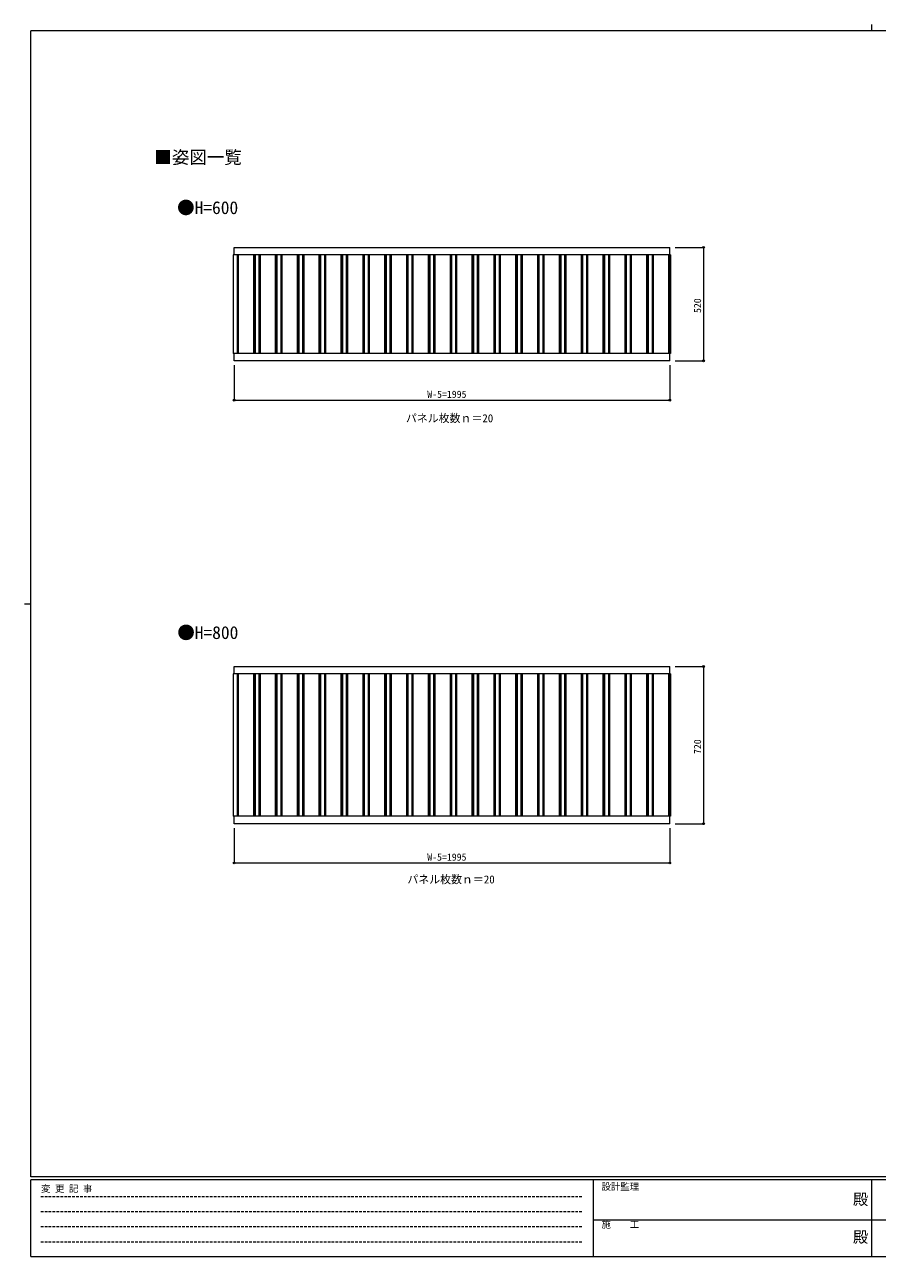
# Model space of a CAD drawing. Units: millimetres, scale not verified. Extents: x -3967 to 3967, y -2821 to 2821.
# Drawn here: x -3967 to -62, y -2821 to 2821 of the extents above; entities that cross this region are included whole.
import ezdxf
from ezdxf.enums import TextEntityAlignment as Align

# ---------------------------------------------------------------- set-up
doc = ezdxf.new("R2010")
doc.units = ezdxf.units.MM
doc.header["$LTSCALE"] = 10
doc.linetypes.add('DASHED1', pattern=[1.8, 1.2, -0.6])
doc.layers.add('0-0_0', color=3, linetype='Continuous')
for name, color, linetype, lineweight in [('0-1_USER1', 4, 'Continuous', 9), ('0-2_YKK_ZWAK', 6, 'Continuous', 9), ('0-3_YKK_11', 7, 'Continuous', 9)]:
    doc.layers.add(name, color=color, linetype=linetype, lineweight=lineweight)
doc.styles.add('ＭＳ ゴシック', font='')
doc.styles.get('ＭＳ ゴシック').set_extended_font_data('MS Gothic')

msp = doc.modelspace()

# ---------------------------------------------------------------- linework, layer by layer
at = {"layer": '0-1_USER1'}
for p, q in [((-1008.9, 1766.87), (-3011.9, 1766.87)), ((-3011.9, 1766.87), (-3011.9, 1314.87)), ((-3007.95, 1800.87), (-1012.95, 1800.87)), ((-3007.95, 1766.87), (-3007.95, 1800.87)), ((-2994.1, 1766.87), (-2994.1, 1314.87)), ((-2989.1, 1766.87), (-2989.1, 1314.87)), ((-2919.1, 1766.87), (-2919.1, 1314.87)), ((-2914.8, 1766.87), (-2914.8, 1314.87)), ((-2911.9, 1766.87), (-2911.9, 1314.87)), ((-2894.1, 1766.87), (-2894.1, 1314.87)), ((-2889.1, 1766.87), (-2889.1, 1314.87)), ((-2819.1, 1766.87), (-2819.1, 1314.87)), ((-2814.8, 1766.87), (-2814.8, 1314.87)), ((-2811.9, 1766.87), (-2811.9, 1314.87)), ((-2794.1, 1766.87), (-2794.1, 1314.87)), ((-2789.1, 1766.87), (-2789.1, 1314.87)), ((-2719.1, 1766.87), (-2719.1, 1314.87)), ((-2714.8, 1766.87), (-2714.8, 1314.87)), ((-2711.9, 1766.87), (-2711.9, 1314.87)), ((-2694.1, 1766.87), (-2694.1, 1314.87)), ((-2689.1, 1766.87), (-2689.1, 1314.87)), ((-2619.1, 1766.87), (-2619.1, 1314.87)), ((-2614.8, 1766.87), (-2614.8, 1314.87)), ((-2611.9, 1766.87), (-2611.9, 1314.87)), ((-2594.1, 1766.87), (-2594.1, 1314.87)), ((-2589.1, 1766.87), (-2589.1, 1314.87)), ((-2519.1, 1766.87), (-2519.1, 1314.87)), ((-2514.8, 1766.87), (-2514.8, 1314.87)), ((-2511.9, 1766.87), (-2511.9, 1314.87)), ((-2494.1, 1766.87), (-2494.1, 1314.87)), ((-2489.1, 1766.87), (-2489.1, 1314.87)), ((-2419.1, 1766.87), (-2419.1, 1314.87)), ((-2414.8, 1766.87), (-2414.8, 1314.87)), ((-2411.9, 1766.87), (-2411.9, 1314.87)), ((-2394.1, 1766.87), (-2394.1, 1314.87)), ((-2389.1, 1766.87), (-2389.1, 1314.87)), ((-2319.1, 1766.87), (-2319.1, 1314.87)), ((-2314.8, 1766.87), (-2314.8, 1314.87)), ((-2311.9, 1766.87), (-2311.9, 1314.87)), ((-2294.1, 1766.87), (-2294.1, 1314.87)), ((-2289.1, 1766.87), (-2289.1, 1314.87)), ((-2219.1, 1766.87), (-2219.1, 1314.87)), ((-2214.8, 1766.87), (-2214.8, 1314.87)), ((-2211.9, 1766.87), (-2211.9, 1314.87)), ((-2194.1, 1766.87), (-2194.1, 1314.87)), ((-2189.1, 1766.87), (-2189.1, 1314.87)), ((-2119.1, 1766.87), (-2119.1, 1314.87)), ((-2114.8, 1766.87), (-2114.8, 1314.87)), ((-2111.9, 1766.87), (-2111.9, 1314.87)), ((-2094.1, 1766.87), (-2094.1, 1314.87)), ((-2089.1, 1766.87), (-2089.1, 1314.87)), ((-2019.1, 1766.87), (-2019.1, 1314.87)), ((-2014.8, 1766.87), (-2014.8, 1314.87)), ((-2011.9, 1766.87), (-2011.9, 1314.87)), ((-1994.1, 1766.87), (-1994.1, 1314.87)), ((-1989.1, 1766.87), (-1989.1, 1314.87)), ((-1919.1, 1766.87), (-1919.1, 1314.87)), ((-1914.8, 1766.87), (-1914.8, 1314.87)), ((-1911.9, 1766.87), (-1911.9, 1314.87)), ((-1894.1, 1766.87), (-1894.1, 1314.87)), ((-1889.1, 1766.87), (-1889.1, 1314.87)), ((-1819.1, 1766.87), (-1819.1, 1314.87)), ((-1814.8, 1766.87), (-1814.8, 1314.87)), ((-1811.9, 1766.87), (-1811.9, 1314.87)), ((-1794.1, 1766.87), (-1794.1, 1314.87)), ((-1789.1, 1766.87), (-1789.1, 1314.87)), ((-1719.1, 1766.87), (-1719.1, 1314.87)), ((-1714.8, 1766.87), (-1714.8, 1314.87)), ((-1711.9, 1766.87), (-1711.9, 1314.87)), ((-1694.1, 1766.87), (-1694.1, 1314.87)), ((-1689.1, 1766.87), (-1689.1, 1314.87)), ((-1619.1, 1766.87), (-1619.1, 1314.87)), ((-1614.8, 1766.87), (-1614.8, 1314.87)), ((-1611.9, 1766.87), (-1611.9, 1314.87)), ((-1594.1, 1766.87), (-1594.1, 1314.87)), ((-1589.1, 1766.87), (-1589.1, 1314.87)), ((-1519.1, 1766.87), (-1519.1, 1314.87)), ((-1514.8, 1766.87), (-1514.8, 1314.87)), ((-1511.9, 1766.87), (-1511.9, 1314.87)), ((-1494.1, 1766.87), (-1494.1, 1314.87)), ((-1489.1, 1766.87), (-1489.1, 1314.87)), ((-1419.1, 1766.87), (-1419.1, 1314.87)), ((-1414.8, 1766.87), (-1414.8, 1314.87)), ((-1411.9, 1766.87), (-1411.9, 1314.87)), ((-1394.1, 1766.87), (-1394.1, 1314.87)), ((-1389.1, 1766.87), (-1389.1, 1314.87)), ((-1319.1, 1766.87), (-1319.1, 1314.87)), ((-1314.8, 1766.87), (-1314.8, 1314.87)), ((-1311.9, 1766.87), (-1311.9, 1314.87)), ((-1294.1, 1766.87), (-1294.1, 1314.87)), ((-1289.1, 1766.87), (-1289.1, 1314.87)), ((-1219.1, 1766.87), (-1219.1, 1314.87)), ((-1214.8, 1766.87), (-1214.8, 1314.87)), ((-1211.9, 1766.87), (-1211.9, 1314.87)), ((-1194.1, 1766.87), (-1194.1, 1314.87)), ((-1189.1, 1766.87), (-1189.1, 1314.87)), ((-1119.1, 1766.87), (-1119.1, 1314.87)), ((-1114.8, 1766.87), (-1114.8, 1314.87)), ((-1111.9, 1766.87), (-1111.9, 1314.87)), ((-1094.1, 1766.87), (-1094.1, 1314.87)), ((-1089.1, 1766.87), (-1089.1, 1314.87)), ((-1019.1, 1766.87), (-1019.1, 1314.87)), ((-1014.8, 1766.87), (-1014.8, 1314.87)), ((-1012.95, 1766.87), (-1012.95, 1800.87)), ((-1011.72, 1766.87), (-1011.72, 1314.87)), ((-1008.9, 1766.87), (-1008.9, 1314.87)), ((-1008.9, 1314.87), (-3011.9, 1314.87)), ((-3007.95, 1280.87), (-3007.95, 1314.87)), ((-1012.95, 1280.87), (-1012.95, 1314.87)), ((-1012.95, 1280.87), (-3007.95, 1280.87)), ((-1008.9, -153.13), (-3011.9, -153.13)), ((-3011.9, -153.13), (-3011.9, -805.13)), ((-3007.95, -119.13), (-1012.95, -119.13)), ((-3007.95, -153.13), (-3007.95, -119.13)), ((-2994.1, -153.13), (-2994.1, -805.13)), ((-2989.1, -153.13), (-2989.1, -805.13)), ((-2919.1, -153.13), (-2919.1, -805.13)), ((-2914.8, -153.13), (-2914.8, -805.13)), ((-2911.9, -153.13), (-2911.9, -805.13)), ((-2894.1, -153.13), (-2894.1, -805.13)), ((-2889.1, -153.13), (-2889.1, -805.13)), ((-2819.1, -153.13), (-2819.1, -805.13)), ((-2814.8, -153.13), (-2814.8, -805.13)), ((-2811.9, -153.13), (-2811.9, -805.13)), ((-2794.1, -153.13), (-2794.1, -805.13)), ((-2789.1, -153.13), (-2789.1, -805.13)), ((-2719.1, -153.13), (-2719.1, -805.13)), ((-2714.8, -153.13), (-2714.8, -805.13)), ((-2711.9, -153.13), (-2711.9, -805.13)), ((-2694.1, -153.13), (-2694.1, -805.13)), ((-2689.1, -153.13), (-2689.1, -805.13)), ((-2619.1, -153.13), (-2619.1, -805.13)), ((-2614.8, -153.13), (-2614.8, -805.13)), ((-2611.9, -153.13), (-2611.9, -805.13)), ((-2594.1, -153.13), (-2594.1, -805.13)), ((-2589.1, -153.13), (-2589.1, -805.13)), ((-2519.1, -153.13), (-2519.1, -805.13)), ((-2514.8, -153.13), (-2514.8, -805.13)), ((-2511.9, -153.13), (-2511.9, -805.13)), ((-2494.1, -153.13), (-2494.1, -805.13)), ((-2489.1, -153.13), (-2489.1, -805.13)), ((-2419.1, -153.13), (-2419.1, -805.13)), ((-2414.8, -153.13), (-2414.8, -805.13)), ((-2411.9, -153.13), (-2411.9, -805.13)), ((-2394.1, -153.13), (-2394.1, -805.13)), ((-2389.1, -153.13), (-2389.1, -805.13)), ((-2319.1, -153.13), (-2319.1, -805.13)), ((-2314.8, -153.13), (-2314.8, -805.13)), ((-2311.9, -153.13), (-2311.9, -805.13)), ((-2294.1, -153.13), (-2294.1, -805.13)), ((-2289.1, -153.13), (-2289.1, -805.13)), ((-2219.1, -153.13), (-2219.1, -805.13)), ((-2214.8, -153.13), (-2214.8, -805.13)), ((-2211.9, -153.13), (-2211.9, -805.13)), ((-2194.1, -153.13), (-2194.1, -805.13)), ((-2189.1, -153.13), (-2189.1, -805.13)), ((-2119.1, -153.13), (-2119.1, -805.13)), ((-2114.8, -153.13), (-2114.8, -805.13)), ((-2111.9, -153.13), (-2111.9, -805.13)), ((-2094.1, -153.13), (-2094.1, -805.13)), ((-2089.1, -153.13), (-2089.1, -805.13)), ((-2019.1, -153.13), (-2019.1, -805.13)), ((-2014.8, -153.13), (-2014.8, -805.13)), ((-2011.9, -153.13), (-2011.9, -805.13)), ((-1994.1, -153.13), (-1994.1, -805.13)), ((-1989.1, -153.13), (-1989.1, -805.13)), ((-1919.1, -153.13), (-1919.1, -805.13)), ((-1914.8, -153.13), (-1914.8, -805.13)), ((-1911.9, -153.13), (-1911.9, -805.13)), ((-1894.1, -153.13), (-1894.1, -805.13)), ((-1889.1, -153.13), (-1889.1, -805.13)), ((-1819.1, -153.13), (-1819.1, -805.13)), ((-1814.8, -153.13), (-1814.8, -805.13)), ((-1811.9, -153.13), (-1811.9, -805.13)), ((-1794.1, -153.13), (-1794.1, -805.13)), ((-1789.1, -153.13), (-1789.1, -805.13)), ((-1719.1, -153.13), (-1719.1, -805.13)), ((-1714.8, -153.13), (-1714.8, -805.13)), ((-1711.9, -153.13), (-1711.9, -805.13)), ((-1694.1, -153.13), (-1694.1, -805.13)), ((-1689.1, -153.13), (-1689.1, -805.13)), ((-1619.1, -153.13), (-1619.1, -805.13)), ((-1614.8, -153.13), (-1614.8, -805.13)), ((-1611.9, -153.13), (-1611.9, -805.13)), ((-1594.1, -153.13), (-1594.1, -805.13)), ((-1589.1, -153.13), (-1589.1, -805.13)), ((-1519.1, -153.13), (-1519.1, -805.13)), ((-1514.8, -153.13), (-1514.8, -805.13)), ((-1511.9, -153.13), (-1511.9, -805.13)), ((-1494.1, -153.13), (-1494.1, -805.13)), ((-1489.1, -153.13), (-1489.1, -805.13)), ((-1419.1, -153.13), (-1419.1, -805.13)), ((-1414.8, -153.13), (-1414.8, -805.13)), ((-1411.9, -153.13), (-1411.9, -805.13)), ((-1394.1, -153.13), (-1394.1, -805.13)), ((-1389.1, -153.13), (-1389.1, -805.13)), ((-1319.1, -153.13), (-1319.1, -805.13)), ((-1314.8, -153.13), (-1314.8, -805.13)), ((-1311.9, -153.13), (-1311.9, -805.13)), ((-1294.1, -153.13), (-1294.1, -805.13)), ((-1289.1, -153.13), (-1289.1, -805.13)), ((-1219.1, -153.13), (-1219.1, -805.13)), ((-1214.8, -153.13), (-1214.8, -805.13)), ((-1211.9, -153.13), (-1211.9, -805.13)), ((-1194.1, -153.13), (-1194.1, -805.13)), ((-1189.1, -153.13), (-1189.1, -805.13)), ((-1119.1, -153.13), (-1119.1, -805.13)), ((-1114.8, -153.13), (-1114.8, -805.13)), ((-1111.9, -153.13), (-1111.9, -805.13)), ((-1094.1, -153.13), (-1094.1, -805.13)), ((-1089.1, -153.13), (-1089.1, -805.13)), ((-1019.1, -153.13), (-1019.1, -805.13)), ((-1014.8, -153.13), (-1014.8, -805.13)), ((-1012.95, -153.13), (-1012.95, -119.13)), ((-1011.72, -153.13), (-1011.72, -805.13)), ((-1008.9, -153.13), (-1008.9, -805.13)), ((-1008.9, -805.13), (-3011.9, -805.13)), ((-3007.95, -839.13), (-3007.95, -805.13)), ((-1012.95, -839.13), (-3007.95, -839.13)), ((-1012.95, -839.13), (-1012.95, -805.13))]:
    msp.add_line(p, q, dxfattribs=at)
at = {"layer": '0-2_YKK_ZWAK'}
for p, q in [((-988.75, 1800.87), (-857.75, 1800.87)), ((-858.75, 1800.87), (-858.75, 1280.87)), ((-3007.95, 1260.87), (-3007.95, 1099.87)), ((-1012.95, 1260.87), (-1012.95, 1099.87)), ((-988.75, 1280.87), (-857.75, 1280.87)), ((-3007.95, 1100.87), (-1012.95, 1100.87)), ((-988.75, -119.13), (-857.75, -119.13)), ((-858.75, -119.13), (-858.75, -839.13)), ((-988.75, -839.13), (-857.75, -839.13)), ((-3007.95, -859.13), (-3007.95, -1020.13)), ((-1012.95, -859.13), (-1012.95, -1020.13)), ((-3007.95, -1019.13), (-1012.95, -1019.13))]:
    msp.add_line(p, q, dxfattribs=at)
for centre in [(-858.75, 1800.87), (-858.75, 1280.87), (-3007.95, 1100.87), (-1012.95, 1100.87), (-858.75, -119.13), (-858.75, -839.13), (-3007.95, -1019.13), (-1012.95, -1019.13)]:
    msp.add_circle(centre, 4.25, dxfattribs=at)
at = {"layer": '0-3_YKK_11'}
for p, q in [((-88.94, 2821), (-88.94, 2793)), ((3760.92, 2793), (-3939.08, 2793)), ((-3939.08, -2457), (-3939.08, 2793)), ((-3967.08, 168), (-3939.08, 168)), ((3760.92, -2457), (-3939.08, -2457)), ((3382.92, -2471), (-3939.08, -2471)), ((-3939.08, -2821), (-3939.08, -2471)), ((-1363.08, -2471), (-1363.08, -2821)), ((-89.08, -2471), (-89.08, -2821)), ((-1363.08, -2652.99), (-75.08, -2652.99)), ((-75.08, -2652.99), (1212.92, -2652.99)), ((-3939.08, -2821), (3382.92, -2821))]:
    msp.add_line(p, q, dxfattribs=at)
at = {"layer": '0-3_YKK_11', "linetype": 'DASHED1'}
for p, q in [((-3893.1, -2546.12), (-1411.17, -2546.12)), ((-3893.1, -2615.41), (-1411.17, -2615.41)), ((-3893.1, -2684.7), (-1411.17, -2684.7)), ((-3893.1, -2753.98), (-1411.17, -2753.98))]:
    msp.add_line(p, q, dxfattribs=at)

# ---------------------------------------------------------------- texts
at = {"layer": '0-0_0', "style": 'ＭＳ ゴシック'}
for s, height, p in [('■姿図一覧', 58.65, (-3372.94, 2166.5)), ('●H=600', 58.65, (-3268.67, 1935.7)), ('パネル枚数ｎ＝20', 36.66, (-2221.1, 988.76)), ('●H=800', 58.65, (-3267.99, -10.67)), ('パネル枚数ｎ＝20', 36.66, (-2214.35, -1123.69))]:
    msp.add_text(s, height=height, dxfattribs=at).set_placement(p, align=Align.BOTTOM_LEFT)
at = {"layer": '0-2_YKK_ZWAK', "style": 'ＭＳ ゴシック'}
for s, p in [('520', (-859.42, 1500.07)), ('720', (-859.42, -519.93))]:
    msp.add_text(s, height=32.99, rotation=90, dxfattribs=at).set_placement(p, align=Align.BOTTOM_LEFT)
for p in [(-2123.25, 1101.54), (-2123.25, -1018.46)]:
    msp.add_text('W-5=1995', height=32.99, dxfattribs=at).set_placement(p, align=Align.BOTTOM_LEFT)
at = {"layer": '0-3_YKK_11', "style": 'ＭＳ ゴシック'}
for s, height, p in [('設計監理', 30.79, (-1325.39, -2526.33)), ('変 更 記 事', 30.79, (-3891.94, -2535.47)), ('殿', 51.32, (-173.9, -2600.56)), ('施\u3000\u3000工', 30.79, (-1325.39, -2699.54)), ('殿', 51.32, (-173.9, -2773.78))]:
    msp.add_text(s, height=height, dxfattribs=at).set_placement(p, align=Align.BOTTOM_LEFT)

doc.saveas('drawing.dxf')
